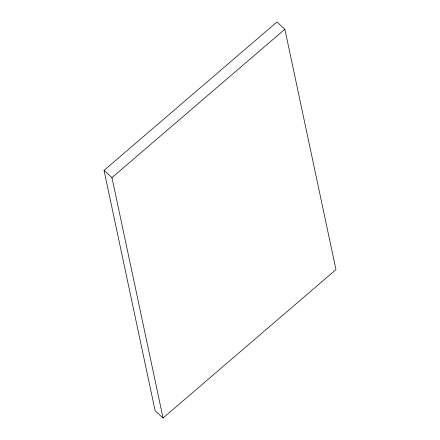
<?xml version="1.0" encoding="UTF-8"?>
<svg xmlns="http://www.w3.org/2000/svg" width="440" height="440" viewBox="0 0 440 440"><rect width="100%" height="100%" fill="white"/><g stroke="black" fill="none" stroke-linecap="round" stroke-linejoin="round"><path stroke-width="0.66" d="M104.038 170.379L276.942 22L284.873 29.249L335.962 269.621L163.059 418L155.128 410.751L104.038 170.379L111.964 177.623L163.059 418M111.964 177.623L284.873 29.249"/></g></svg>
